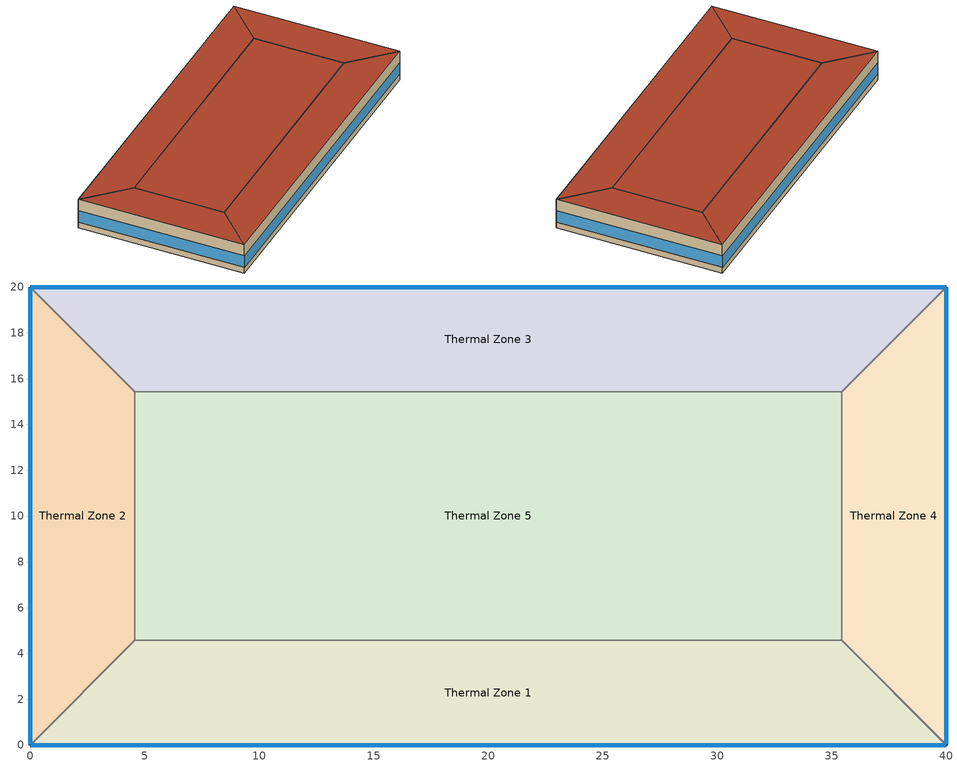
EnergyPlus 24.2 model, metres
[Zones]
Thermal Zone 1
 floor ground (000 ExtSlabCarpet 4in ClimateZone 1-8): 35.43,4.57 40,0 0,0 4.57,4.57 z0
 wall outside (ASHRAE 189.1-2009 ExtWall Mass ClimateZone 5): 0,0 40,0 z0:3.8
 wall to Thermal Zone 2 (000 Interior Wall): 4.57,4.57 0,0 z0:3.8
 wall to Thermal Zone 5 (000 Interior Wall): 35.43,4.57 4.57,4.57 z0:3.8
 wall to Thermal Zone 4 (000 Interior Wall): 40,0 35.43,4.57 z0:3.8
 window (ASHRAE 189.1-2009 ExtWindow ClimateZone 4-5): 0.03,0 39.97,0 z0.76:2.28
 roof outside (ASHRAE 189.1-2009 ExtRoof IEAD ClimateZone 2-5): 40,0 35.43,4.57 4.57,4.57 0,0 z3.8
Thermal Zone 2
 floor ground (000 ExtSlabCarpet 4in ClimateZone 1-8): 0,20 4.57,15.43 4.57,4.57 0,0 z0
 wall outside (ASHRAE 189.1-2009 ExtWall Mass ClimateZone 5): 0,20 0,0 z0:3.8
 wall to Thermal Zone 3 (000 Interior Wall): 4.57,15.43 0,20 z0:3.8
 wall to Thermal Zone 5 (000 Interior Wall): 4.57,4.57 4.57,15.43 z0:3.8
 window (ASHRAE 189.1-2009 ExtWindow ClimateZone 4-5): 0,19.97 0,0.03 z0.76:2.28
 roof outside (ASHRAE 189.1-2009 ExtRoof IEAD ClimateZone 2-5): 0,0 4.57,4.57 4.57,15.43 0,20 z3.8
Thermal Zone 3
 floor ground (000 ExtSlabCarpet 4in ClimateZone 1-8): 40,20 35.43,15.43 4.57,15.43 0,20 z0
 wall outside (ASHRAE 189.1-2009 ExtWall Mass ClimateZone 5): 40,20 0,20 z0:3.8
 wall to Thermal Zone 5 (000 Interior Wall): 4.57,15.43 35.43,15.43 z0:3.8
 wall to Thermal Zone 4 (000 Interior Wall): 35.43,15.43 40,20 z0:3.8
 window (ASHRAE 189.1-2009 ExtWindow ClimateZone 4-5): 39.97,20 0.03,20 z0.76:2.28
 roof outside (ASHRAE 189.1-2009 ExtRoof IEAD ClimateZone 2-5): 35.43,15.43 40,20 0,20 4.57,15.43 z3.8
Thermal Zone 4
 floor ground (000 ExtSlabCarpet 4in ClimateZone 1-8): 40,20 40,0 35.43,4.57 35.43,15.43 z0
 wall outside (ASHRAE 189.1-2009 ExtWall Mass ClimateZone 5): 40,0 40,20 z0:3.8
 wall to Thermal Zone 5 (000 Interior Wall): 35.43,15.43 35.43,4.57 z0:3.8
 window (ASHRAE 189.1-2009 ExtWindow ClimateZone 4-5): 40,0.03 40,19.97 z0.76:2.28
 roof outside (ASHRAE 189.1-2009 ExtRoof IEAD ClimateZone 2-5): 40,0 40,20 35.43,15.43 35.43,4.57 z3.8
Thermal Zone 5
 floor ground (000 ExtSlabCarpet 4in ClimateZone 1-8): 35.43,15.43 35.43,4.57 4.57,4.57 4.57,15.43 z0
 roof outside (ASHRAE 189.1-2009 ExtRoof IEAD ClimateZone 2-5): 35.43,4.57 35.43,15.43 4.57,15.43 4.57,4.57 z3.8
[Building]
Small Office: North Axis {deg}=-0; Loads Convergence Tolerance Value {W}=0.04; Temperature Convergence Tolerance Value {deltaC}=0.4; Solar Distribution=FullExterior; Maximum Number of Warmup Days=25
[Site:Location]
Toronto Intl AP_ON_CAN: Latitude {deg}=43.68; Longitude {deg}=-79.63; Time Zone {hr}=-5; Elevation {m}=173.4
[Site:GroundTemperature:Deep]
3.7, 3.3, 4.4, 5.9, 9.7, 12.5, 14.4, 14.8, 13.7, 11.3, 8.3, 5.6
[Site:GroundTemperature:FCfactorMethod]
January Ground Temperature {C}=10.8; February Ground Temperature {C}=4; March Ground Temperature {C}=-2.5; April Ground Temperature {C}=-2.7; May Ground Temperature {C}=-3.6; June Ground Temperature {C}=0.4; July Ground Temperature {C}=7.7; August Ground Temperature {C}=14.6; September Ground Temperature {C}=19.4; October Ground Temperature {C}=21.6; November Ground Temperature {C}=20.9; December Ground Temperature {C}=18.2
[Site:GroundTemperature:Shallow]
-2.3, -0.2, 4, 8, 15.4, 19.4, 20.5, 18.5, 13.9, 8.1, 2.5, -1.3
[Site:WaterMainsTemperature]
Calculation Method=Correlation; Annual Average Outdoor Air Temperature {C}=9.06667; Maximum Difference In Monthly Average Outdoor Air Temperatures {deltaC}=25.2
[SizingPeriod:DesignDay] Day of Month=21; Dry-Bulb Temperature Range Modifier Type=DefaultMultipliers; Humidity Condition Type=Wetbulb; Barometric Pressure {Pa}=99259; Rain Indicator=No; Snow Indicator=No; Daylight Saving Time Indicator=No; Begin Environment Reset Mode=FullResetAtBeginEnvironment
Name | Month | Day Type | Maximum Dry-Bulb Temperature {C} | Daily Dry-Bulb Temperature Range {deltaC} | Wetbulb or DewPoint at Maximum Dry-Bulb {C} | Wind Speed {m/s} | Wind Direction {deg} | Solar Model Indicator | ASHRAE Clear Sky Optical Depth for Beam Irradiance (taub) | ASHRAE Clear Sky Optical Depth for Diffuse Irradiance (taud) | Sky Clearness
Toronto Intl AP Ann Clg .4% Condns DB=>MWB | 7 | SummerDesignDay | 31.5 | 9.5 | 22.4 | 6 | 270 | ASHRAETau | 0.426 | 2.27
Toronto Intl AP Ann Clg .4% Condns WB=>MDB | 7 | SummerDesignDay | 29.2 | 9.5 | 23.8 | 6 | 270 | ASHRAETau | 0.426 | 2.27
Toronto Intl AP Ann Htg 99.6% Condns DB | 1 | WinterDesignDay | -18.5 | 0 | -18.5 | 5.3 | 0 | ASHRAEClearSky |  |  | 0
[Material] Thermal Absorptance=0.9
Name | Roughness | Thickness {m} | Conductivity {W/m-K} | Density {kg/m3} | Specific Heat {J/kg-K} | Solar Absorptance | Visible Absorptance
000 G01a 19mm gypsum board | MediumSmooth | 0.019 | 0.16 | 800 | 1090 | 0.7 | 0.7
1/2IN Gypsum | Smooth | 0.0127 | 0.16 | 784.9 | 830 | 0.92 | 0.92
1IN Stucco | Smooth | 0.0253 | 0.6918 | 1858 | 837 | 0.92 | 0.92
8IN Concrete HW | MediumRough | 0.2033 | 1.7296 | 2243 | 837 | 0.65 | 0.65
MAT-CC05 4 HW CONCRETE | Rough | 0.1016 | 1.311 | 2240 | 836.8 | 0.7 | 0.7
Metal Decking | MediumSmooth | 0.0015 | 45.006 | 7680 | 418.4 | 0.7 | 0.3
Roof Insulation [21] | MediumRough | 0.2105 | 0.049 | 265 | 836.8 | 0.7 | 0.7
Roof Membrane | VeryRough | 0.0095 | 0.16 | 1121.29 | 1460 | 0.7 | 0.7
Wall Insulation [40] | MediumRough | 0.0794 | 0.0432 | 91 | 837 | 0.5 | 0.5
[Material:AirGap]
000 F04 Wall air space resistance: Thermal Resistance {m2-K/W}=0.15
[Material:NoMass]
CP02 CARPET PAD: Roughness=VeryRough; Thermal Resistance {m2-K/W}=0.2165; Thermal Absorptance=0.9; Solar Absorptance=0.7; Visible Absorptance=0.8
[WindowMaterial:Glazing]
Theoretical Glass [207]: Optical Data Type=SpectralAverage; Thickness {m}=0.003; Solar Transmittance at Normal Incidence=0.3311; Front Side Solar Reflectance at Normal Incidence=0.6189; Back Side Solar Reflectance at Normal Incidence=0.6189; Visible Transmittance at Normal Incidence=0.44; Front Side Visible Reflectance at Normal Incidence=0.51; Back Side Visible Reflectance at Normal Incidence=0.51; Infrared Transmittance at Normal Incidence=0; Front Side Infrared Hemispherical Emissivity=0.9; Back Side Infrared Hemispherical Emissivity=0.9; Conductivity {W/m-K}=0.0133; Dirt Correction Factor for Solar and Visible Transmittance=1; Solar Diffusing=No
[Construction]
000 ExtSlabCarpet 4in ClimateZone 1-8: MAT-CC05 4 HW CONCRETE, CP02 CARPET PAD
000 Interior Wall: 000 G01a 19mm gypsum board, 000 F04 Wall air space resistance, 000 G01a 19mm gypsum board
ASHRAE 189.1-2009 ExtRoof IEAD ClimateZone 2-5: Roof Membrane, Roof Insulation [21], Metal Decking
ASHRAE 189.1-2009 ExtWall Mass ClimateZone 5: 1IN Stucco, 8IN Concrete HW, Wall Insulation [40], 1/2IN Gypsum
ASHRAE 189.1-2009 ExtWindow ClimateZone 4-5: Theoretical Glass [207]
[Zone] Multiplier=1; Part of Total Floor Area=Yes
Thermal Zone 1; Thermal Zone 2; Thermal Zone 3; Thermal Zone 4; Thermal Zone 5
[Space] Space Type=Space Function Office - open plan 5
Name | Zone
Story 1 South Perimeter Space | Thermal Zone 1
Story 1 West Perimeter Space | Thermal Zone 2
Story 1 North Perimeter Space | Thermal Zone 3
Story 1 East Perimeter Space | Thermal Zone 4
Story 1 Core Space | Thermal Zone 5
[SpaceList]
Space Function Office - open plan 5: Story 1 East Perimeter Space, Story 1 West Perimeter Space, Story 1 North Perimeter Space, Story 1 South Perimeter Space, Story 1 Core Space
[Lights]
ASHRAE 189.1-2009 ClimateZone 4-8 SmallOffice LightsInst: Zone or ZoneList or Space or SpaceList=Space Function Office - open plan 5; Schedule=Small Office Bldg Light; Design Level Calculation Method=Watts/Area; Watts per Floor Area {W/m2}=9.68752
[People]
ASHRAE 189.1-2009 ClimateZone 4-8 SmallOffice PeopInst: Zone or ZoneList or Space or SpaceList=Space Function Office - open plan 5; Number of People Schedule=Small Office Bldg Occ; Number of People Calculation Method=People/Area; Number of People=0; People per Floor Area {person/m2}=0.0538196; Fraction Radiant=0.3; Activity Level Schedule=Small Office Activity
[ElectricEquipment]
ASHRAE 189.1-2009 ClimateZone 4-8 SmallOffice ElecInst: Zone or ZoneList or Space or SpaceList=Space Function Office - open plan 5; Schedule=Small Office Bldg Equip; Design Level Calculation Method=Watts/Area; Watts per Floor Area {W/m2}=5.81251
[ZoneInfiltration:DesignFlowRate]
ASHRAE 189.1-2009 ClimateZone 4-8 SmallOffice Infil: Zone or ZoneList or Space or SpaceList=Space Function Office - open plan 5; Schedule=Small Office Infil Quarter On; Design Flow Rate Calculation Method=AirChanges/Hour; Air Changes per Hour {1/hr}=0.41
[ZoneControl:Thermostat] Temperature Difference Between Cutout And Setpoint {deltaC}=0
Name | Zone or ZoneList | Control Type Schedule | Control 1
Thermal Zone 1 Thermostat | Thermal Zone 1 | Thermal Zone 1 Thermostat Schedule | Thermal Zone 1 Thermostat
Thermal Zone 2 Thermostat | Thermal Zone 2 | Thermal Zone 2 Thermostat Schedule | Thermal Zone 2 Thermostat
Thermal Zone 3 Thermostat | Thermal Zone 3 | Thermal Zone 3 Thermostat Schedule | Thermal Zone 3 Thermostat
Thermal Zone 4 Thermostat | Thermal Zone 4 | Thermal Zone 4 Thermostat Schedule | Thermal Zone 4 Thermostat
Thermal Zone 5 Thermostat | Thermal Zone 5 | Thermal Zone 5 Thermostat Schedule | Thermal Zone 5 Thermostat
[ThermostatSetpoint:DualSetpoint] Heating Setpoint Temperature Schedule=Small Office HtgSetp; Cooling Setpoint Temperature Schedule=Small Office ClgSetp
Thermal Zone 1 Thermostat; Thermal Zone 2 Thermostat; Thermal Zone 3 Thermostat; Thermal Zone 4 Thermostat; Thermal Zone 5 Thermostat
[Sizing:Zone] Zone Cooling Design Supply Air Temperature Input Method=SupplyAirTemperature; Zone Cooling Design Supply Air Temperature {C}=14; Zone Cooling Design Supply Air Temperature Difference {deltaC}=11.11; Zone Heating Design Supply Air Temperature Input Method=SupplyAirTemperature; Zone Heating Design Supply Air Temperature {C}=40; Zone Heating Design Supply Air Temperature Difference {deltaC}=11.11; Zone Cooling Design Supply Air Humidity Ratio {kgWater/kgDryAir}=0.0085; Zone Heating Design Supply Air Humidity Ratio {kgWater/kgDryAir}=0.008; Cooling Design Air Flow Method=DesignDay; Cooling Design Air Flow Rate {m3/s}=0; Cooling Minimum Air Flow per Zone Floor Area {m3/s-m2}=0.000762; Cooling Minimum Air Flow {m3/s}=0; Cooling Minimum Air Flow Fraction=0; Heating Design Air Flow Method=DesignDay; Heating Design Air Flow Rate {m3/s}=0; Heating Maximum Air Flow per Zone Floor Area {m3/s-m2}=0.002032; Heating Maximum Air Flow {m3/s}=0.141576; Heating Maximum Air Flow Fraction=0.3; Account for Dedicated Outdoor Air System=No; Zone Load Sizing Method=Sensible Load Only No Latent Load; Zone Latent Cooling Design Supply Air Humidity Ratio Input Method=HumidityRatioDifference; Zone Cooling Design Supply Air Humidity Ratio Difference {kgWater/kgDryAir}=0.005; Zone Latent Heating Design Supply Air Humidity Ratio Input Method=HumidityRatioDifference; Zone Humidification Design Supply Air Humidity Ratio Difference {kgWater/kgDryAir}=0.005; Type of Space Sum to Use=Coincident
Name | Design Specification Outdoor Air Object
Thermal Zone 1 | Thermal Zone 1 DSOA Space List
Thermal Zone 2 | Thermal Zone 2 DSOA Space List
Thermal Zone 3 | Thermal Zone 3 DSOA Space List
Thermal Zone 4 | Thermal Zone 4 DSOA Space List
Thermal Zone 5 | Thermal Zone 5 DSOA Space List
[DesignSpecification:OutdoorAir]
SmallOffice Outdoor Air: Outdoor Air Method=Sum; Outdoor Air Flow per Person {m3/s-person}=0.0107645; Outdoor Air Flow per Zone Floor Area {m3/s-m2}=0; Outdoor Air Flow per Zone {m3/s}=0; Outdoor Air Flow Air Changes per Hour {1/hr}=0
[DesignSpecification:OutdoorAir:SpaceList] Space Design Specification Outdoor Air Object Name 1=SmallOffice Outdoor Air
Name | Space Name 1
Thermal Zone 1 DSOA Space List | Story 1 South Perimeter Space
Thermal Zone 2 DSOA Space List | Story 1 West Perimeter Space
Thermal Zone 3 DSOA Space List | Story 1 North Perimeter Space
Thermal Zone 4 DSOA Space List | Story 1 East Perimeter Space
Thermal Zone 5 DSOA Space List | Story 1 Core Space
[ZoneVentilation:DesignFlowRate] Schedule=Small Office Bldg Occ; Design Flow Rate Calculation Method=Flow/Person; Flow Rate per Person {m3/s-person}=0.0107645
Name | Zone or ZoneList or Space or SpaceList
Thermal Zone 1 Ventilation per Person | Thermal Zone 1
Thermal Zone 2 Ventilation per Person | Thermal Zone 2
Thermal Zone 3 Ventilation per Person | Thermal Zone 3
Thermal Zone 4 Ventilation per Person | Thermal Zone 4
Thermal Zone 5 Ventilation per Person | Thermal Zone 5
[Schedule:Day:Interval]
Small Office Bldg Light Rule 1 Day Schedule: No, 24:00, 0.05
Small Office Bldg Light Default Schedule: No, 05:00, 0.05, 07:00, 0.1, 08:00, 0.3, 17:00, 0.9, 18:00, 0.5, 20:00, 0.3, 22:00, 0.2, 23:00, 0.1, 24:00, 0.05
Small Office Bldg Light Rule 2 Day Schedule: No, 06:00, 0.05, 08:00, 0.1, 12:00, 0.3, 17:00, 0.15, 24:00, 0.05
Small Office Bldg Light Summer Design Day; Small Office Bldg Equip Summer Design Day; Small Office Infil Quarter On Rule 1 Day Schedule: No, 24:00, 1
Small Office Bldg Light Winter Design Day; Small Office Bldg Occ Rule 1 Day Schedule; Small Office Bldg Occ Winter Design Day; Small Office Bldg Equip Winter Design Day: No, 24:00, 0
Small Office Bldg Occ Default Schedule: No, 06:00, 0, 07:00, 0.1, 08:00, 0.2, 12:00, 0.95, 13:00, 0.5, 17:00, 0.95, 18:00, 0.3, 20:00, 0.1, 24:00, 0.05
Small Office Bldg Occ Rule 2 Day Schedule: No, 06:00, 0, 08:00, 0.1, 12:00, 0.3, 17:00, 0.1, 24:00, 0
Small Office Bldg Occ Summer Design Day: No, 06:00, 0, 22:00, 1, 24:00, 0.05
Small Office Activity Default Schedule; Small Office Activity Summer Design Day; Small Office Activity Winter Design Day: No, 24:00, 120
Small Office Bldg Equip Rule 1 Day Schedule: No, 24:00, 0.3
Small Office Bldg Equip Default Schedule: No, 08:00, 0.4, 12:00, 0.9, 13:00, 0.8, 17:00, 0.9, 18:00, 0.5, 24:00, 0.4
Small Office Bldg Equip Rule 2 Day Schedule: No, 06:00, 0.3, 08:00, 0.4, 12:00, 0.5, 17:00, 0.35, 24:00, 0.3
Small Office HtgSetp Rule 1 Day Schedule; Small Office HtgSetp Summer Design Day: No, 24:00, 15.6
Small Office HtgSetp Default Schedule: No, 06:00, 15.6, 22:00, 21, 24:00, 15.6
Small Office HtgSetp Rule 2 Day Schedule: No, 06:00, 15.6, 18:00, 21, 24:00, 15.6
Small Office HtgSetp Winter Design Day: No, 24:00, 21
Small Office ClgSetp Rule 1 Day Schedule; Small Office ClgSetp Winter Design Day: No, 24:00, 26.7
Small Office ClgSetp Default Schedule; Small Office ClgSetp Summer Design Day: No, 06:00, 26.7, 22:00, 24, 24:00, 26.7
Small Office ClgSetp Rule 2 Day Schedule: No, 06:00, 26.7, 18:00, 24, 24:00, 26.7
Small Office Infil Quarter On Default Schedule; Small Office Infil Quarter On Summer Design Day: No, 06:00, 1, 22:00, 0.25, 24:00, 1
Small Office Infil Quarter On Rule 2 Day Schedule; Small Office Infil Quarter On Winter Design Day: No, 06:00, 1, 18:00, 0.25, 24:00, 1
[Schedule:Week:Daily]
Small Office Bldg Light Week Rule - Jan1-Dec31: Small Office Bldg Light Rule 1 Day Schedule, Small Office Bldg Light Default Schedule, Small Office Bldg Light Default Schedule, Small Office Bldg Light Default Schedule, Small Office Bldg Light Default Schedule, Small Office Bldg Light Default Schedule, Small Office Bldg Light Rule 2 Day Schedule, Small Office Bldg Light Default Schedule, Small Office Bldg Light Summer Design Day, Small Office Bldg Light Winter Design Day, Small Office Bldg Light Default Schedule, Small Office Bldg Light Default Schedule
Small Office Bldg Occ Week Rule - Jan1-Dec31: Small Office Bldg Occ Rule 1 Day Schedule, Small Office Bldg Occ Default Schedule, Small Office Bldg Occ Default Schedule, Small Office Bldg Occ Default Schedule, Small Office Bldg Occ Default Schedule, Small Office Bldg Occ Default Schedule, Small Office Bldg Occ Rule 2 Day Schedule, Small Office Bldg Occ Default Schedule, Small Office Bldg Occ Summer Design Day, Small Office Bldg Occ Winter Design Day, Small Office Bldg Occ Default Schedule, Small Office Bldg Occ Default Schedule
Small Office Activity Week Rule - Jan1-Dec31: Small Office Activity Default Schedule, Small Office Activity Default Schedule, Small Office Activity Default Schedule, Small Office Activity Default Schedule, Small Office Activity Default Schedule, Small Office Activity Default Schedule, Small Office Activity Default Schedule, Small Office Activity Default Schedule, Small Office Activity Summer Design Day, Small Office Activity Winter Design Day, Small Office Activity Default Schedule, Small Office Activity Default Schedule
Small Office Bldg Equip Week Rule - Jan1-Dec31: Small Office Bldg Equip Rule 1 Day Schedule, Small Office Bldg Equip Default Schedule, Small Office Bldg Equip Default Schedule, Small Office Bldg Equip Default Schedule, Small Office Bldg Equip Default Schedule, Small Office Bldg Equip Default Schedule, Small Office Bldg Equip Rule 2 Day Schedule, Small Office Bldg Equip Default Schedule, Small Office Bldg Equip Summer Design Day, Small Office Bldg Equip Winter Design Day, Small Office Bldg Equip Default Schedule, Small Office Bldg Equip Default Schedule
Small Office HtgSetp Week Rule - Jan1-Dec31: Small Office HtgSetp Rule 1 Day Schedule, Small Office HtgSetp Default Schedule, Small Office HtgSetp Default Schedule, Small Office HtgSetp Default Schedule, Small Office HtgSetp Default Schedule, Small Office HtgSetp Default Schedule, Small Office HtgSetp Rule 2 Day Schedule, Small Office HtgSetp Default Schedule, Small Office HtgSetp Summer Design Day, Small Office HtgSetp Winter Design Day, Small Office HtgSetp Default Schedule, Small Office HtgSetp Default Schedule
Small Office ClgSetp Week Rule - Jan1-Dec31: Small Office ClgSetp Rule 1 Day Schedule, Small Office ClgSetp Default Schedule, Small Office ClgSetp Default Schedule, Small Office ClgSetp Default Schedule, Small Office ClgSetp Default Schedule, Small Office ClgSetp Default Schedule, Small Office ClgSetp Rule 2 Day Schedule, Small Office ClgSetp Default Schedule, Small Office ClgSetp Summer Design Day, Small Office ClgSetp Winter Design Day, Small Office ClgSetp Default Schedule, Small Office ClgSetp Default Schedule
Small Office Infil Quarter On Week Rule - Jan1-Dec31: Small Office Infil Quarter On Rule 1 Day Schedule, Small Office Infil Quarter On Default Schedule, Small Office Infil Quarter On Default Schedule, Small Office Infil Quarter On Default Schedule, Small Office Infil Quarter On Default Schedule, Small Office Infil Quarter On Default Schedule, Small Office Infil Quarter On Rule 2 Day Schedule, Small Office Infil Quarter On Default Schedule, Small Office Infil Quarter On Summer Design Day, Small Office Infil Quarter On Winter Design Day, Small Office Infil Quarter On Default Schedule, Small Office Infil Quarter On Default Schedule
[Schedule:Year]
Small Office Bldg Light: Small Office Bldg Light Week Rule - Jan1-Dec31, 1, 1, 12, 31
Small Office Bldg Occ: Small Office Bldg Occ Week Rule - Jan1-Dec31, 1, 1, 12, 31
Small Office Activity: Small Office Activity Week Rule - Jan1-Dec31, 1, 1, 12, 31
Small Office Bldg Equip: Small Office Bldg Equip Week Rule - Jan1-Dec31, 1, 1, 12, 31
Small Office HtgSetp: Small Office HtgSetp Week Rule - Jan1-Dec31, 1, 1, 12, 31
Small Office ClgSetp: Small Office ClgSetp Week Rule - Jan1-Dec31, 1, 1, 12, 31
Small Office Infil Quarter On: Small Office Infil Quarter On Week Rule - Jan1-Dec31, 1, 1, 12, 31
[Schedule:Compact]
Thermal Zone 1 Thermostat Schedule; Thermal Zone 2 Thermostat Schedule; Thermal Zone 3 Thermostat Schedule; Thermal Zone 4 Thermostat Schedule; Thermal Zone 5 Thermostat Schedule: Through: 12/31, For: AllDays, Until: 24:00, 4
